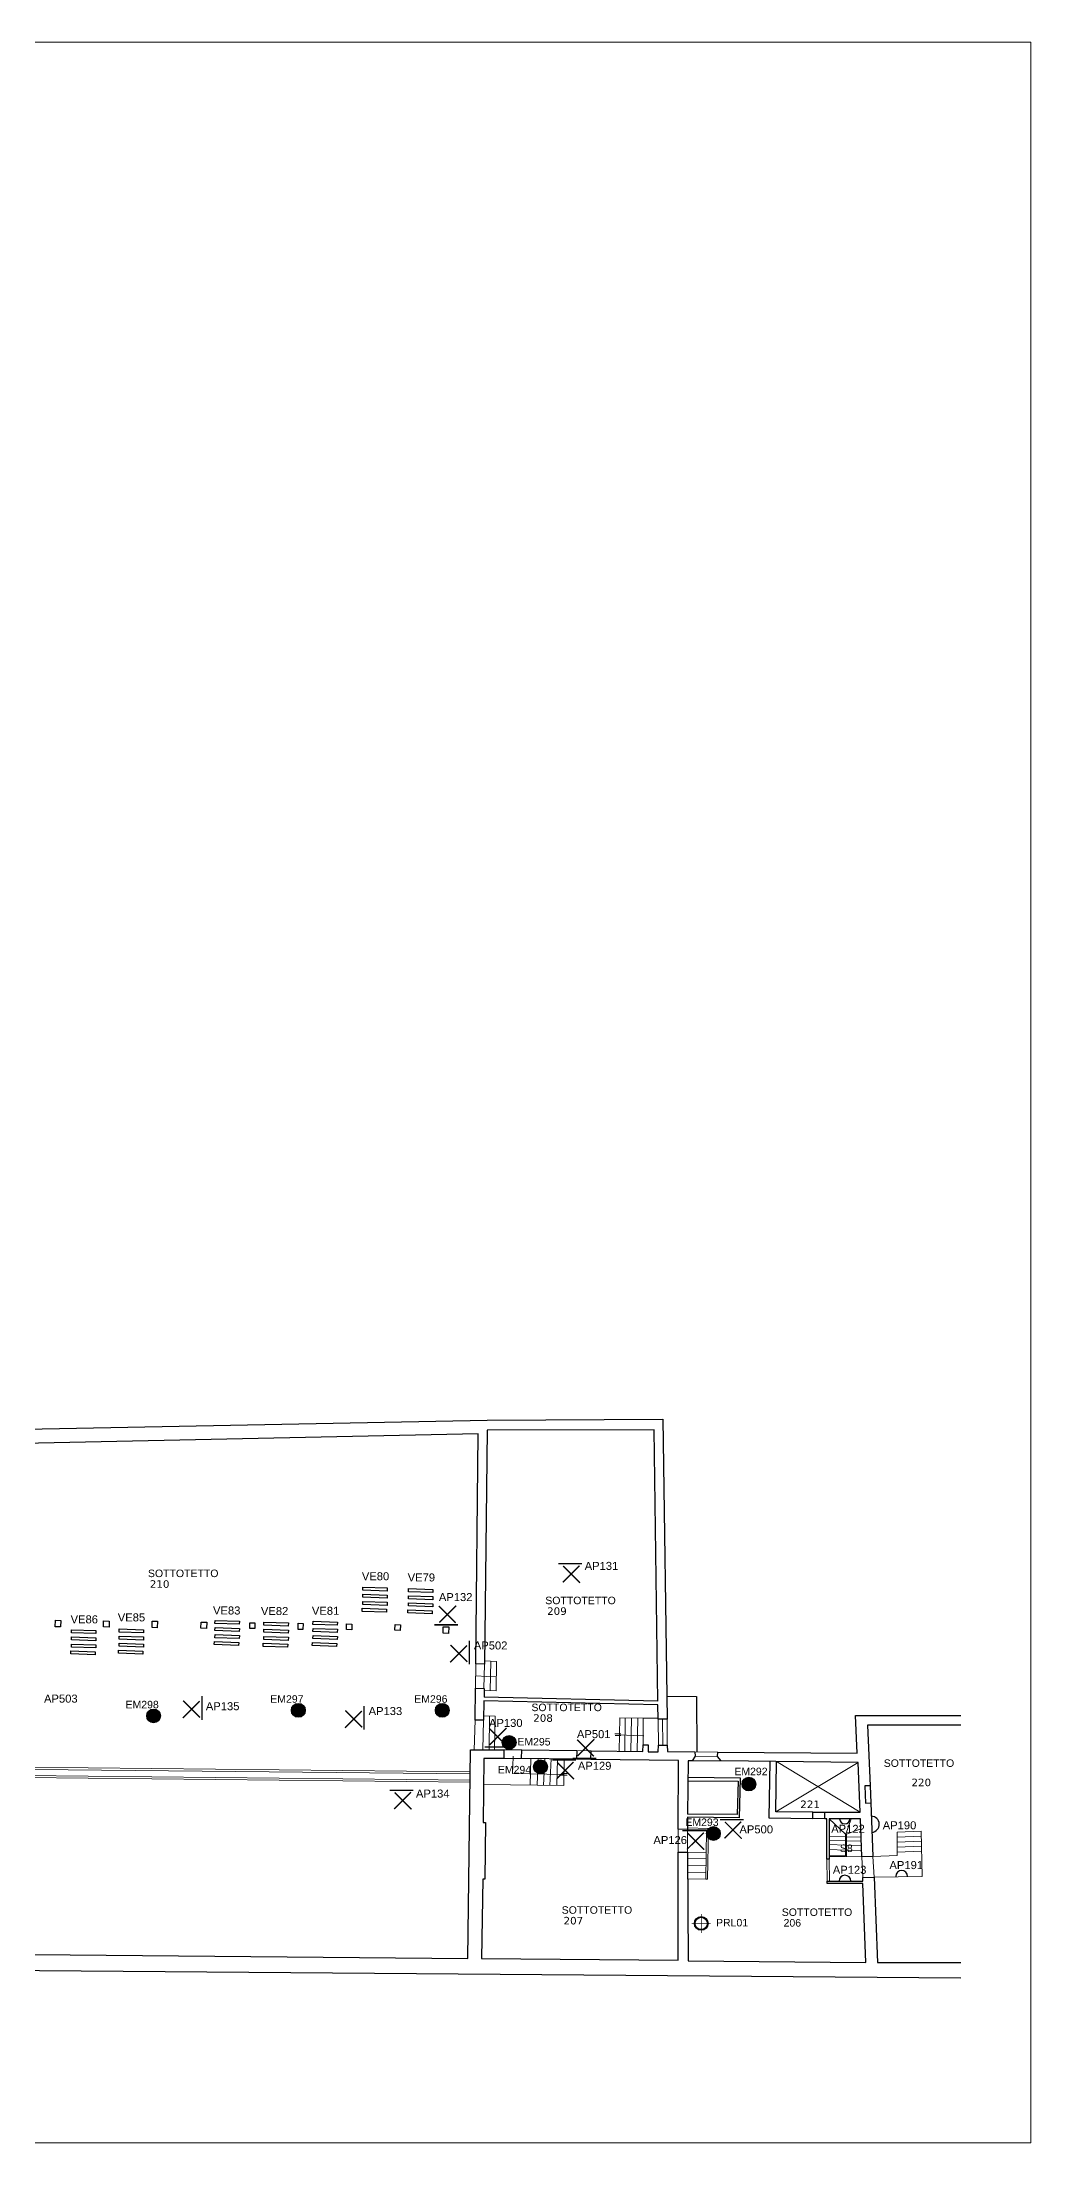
# Model space of a CAD drawing. Header units: metres. Extents: x -5474 to 6366, y -12497 to -4097.
# Drawn here: x 2414 to 6366, y -12497 to -4097 of the extents above; entities that cross this region are included whole.
import ezdxf
from ezdxf.enums import TextEntityAlignment as Align

# ---------------------------------------------------------------- set-up
doc = ezdxf.new("R2010")
doc.units = ezdxf.units.M
doc.header["$LTSCALE"] = 0.0125
for name, color, linetype in [('CODICE EMERGENZE', 190, 'Continuous'), ('CODICE LAMPADINE', 150, 'Continuous'), ('LAMPADE DI EMERGENZA', 3, 'Continuous')]:
    doc.layers.add(name, color=color, linetype=linetype)
for name, color, linetype, lineweight in [('LAMPADINE', 30, 'Continuous', 30), ('MURI', 7, 'Continuous', 9), ('VANI', 66, 'Continuous', 9)]:
    doc.layers.add(name, color=color, linetype=linetype, lineweight=lineweight)
doc.styles.add('ducale_200', font='ARIAL.TTF', dxfattribs={"height": 1})
doc.styles.get("Standard").update_dxf_attribs({"font": 'romans.shx'})

# ---------------------------------------------------------------- blocks, each defined once
blk = doc.blocks.new('re')
at = {"const_width": 0.3}
for points in [[(51.55, 419.05), (51.66, 413.81)], [(55.72, 418.12), (52.08, 414.34)], [(52.09, 417.95), (55.87, 414.31)]]:
    blk.add_lwpolyline(points, dxfattribs=at)
blk = doc.blocks.new('5ea4y')
h = blk.add_hatch(color=256)
edge = h.paths.add_edge_path(flags=16)
edge.add_arc((973, 697), 102, 0, 360)
edge = h.paths.add_edge_path()
edge.add_arc((973, 697), 112, 0, 360)
at = {"const_width": 10}
for points in [[(1130, 697), (815, 697)], [(973, 855), (973, 540)]]:
    blk.add_lwpolyline(points, dxfattribs=at)
for radius in [112, 102]:
    blk.add_circle((973, 697), radius)
at = {"color": 160, "insert": (996, 726), "char_height": 2, "width": 10.79, "attachment_point": 1, "style": 'ducale_200'}
blk.add_mtext('{\\H0.75x; }', dxfattribs=at)

msp = doc.modelspace()

# ---------------------------------------------------------------- hatches: boundary and pattern name
at = {"layer": 'LAMPADE DI EMERGENZA'}
for color, points in [(256, [(3410.9, -10767.5, 1), (3465.9, -10767.5, 1)]), (256, [(3986.2, -10767.5, 1), (4041.1, -10767.5, 1)]), (256, [(2832.5, -10789.7, 1), (2887.5, -10789.7, 1)]), (256, [(4253.3, -10895.6, 1), (4308.3, -10895.6, 1)]), (256, [(4378.7, -10993, 1), (4433.7, -10993, 1)]), (5, [(5211.6, -11062.2, 1), (5266.6, -11062.2, 1)]), (256, [(5069.8, -11260.1, 1), (5124.7, -11260.1, 1)])]:
    msp.add_hatch(color=color, dxfattribs=at).paths.add_polyline_path(points)

# ---------------------------------------------------------------- linework, layer by layer
for centre in [(3438.4, -10767.5), (4013.7, -10767.5), (2860, -10789.7), (4280.8, -10895.6), (4406.2, -10993), (5097.3, -11260.1)]:
    msp.add_circle(centre, 27.5, dxfattribs=at)
at = {"layer": 'LAMPADE DI EMERGENZA', "color": 5}
msp.add_circle((5239.1, -11062.2), 27.5, dxfattribs=at)
at = {"layer": 'LAMPADINE'}
for points in [[(3696, -10274.8), (3793.5, -10278.3), (3793.1, -10290.6), (3695.6, -10287)], [(3696, -10303.3), (3793.5, -10306.8), (3793.1, -10319.1), (3695.6, -10315.6)], [(3696, -10331.9), (3793.5, -10335.4), (3793.1, -10347.7), (3695.6, -10344.2)], [(3878.7, -10280.9), (3976.1, -10284.4), (3975.7, -10296.7), (3878.2, -10293.2)], [(3878.7, -10309.5), (3976.1, -10313), (3975.7, -10325.3), (3878.2, -10321.8)], [(3105.4, -10407.7), (3202.8, -10411.2), (3202.4, -10423.5), (3105, -10420)], [(3301.1, -10414.8), (3398.6, -10418.3), (3398.2, -10430.6), (3300.7, -10427)], [(3497.1, -10411.4), (3594.5, -10414.9), (3594.1, -10427.2), (3496.7, -10423.7)], [(3693.4, -10359.5), (3790.8, -10363.1), (3790.4, -10375.3), (3692.9, -10371.8)], [(3876, -10365.7), (3973.5, -10369.2), (3973, -10381.5), (3875.6, -10378)], [(3878.7, -10338), (3976.1, -10341.6), (3975.7, -10353.8), (3878.2, -10350.3)], [(2532.3, -10445.1), (2629.7, -10448.6), (2629.3, -10460.9), (2531.8, -10457.4)], [(2532.3, -10473.7), (2629.7, -10477.2), (2629.3, -10489.5), (2531.8, -10486)], [(2722.3, -10442.1), (2819.8, -10445.6), (2819.3, -10457.9), (2721.9, -10454.4)], [(2722.3, -10470.7), (2819.8, -10474.2), (2819.3, -10486.5), (2721.9, -10483)], [(2722.3, -10499.3), (2819.8, -10502.8), (2819.3, -10515.1), (2721.9, -10511.6)], [(3102.7, -10492.5), (3200.2, -10496), (3199.7, -10508.3), (3102.3, -10504.8)], [(3105.4, -10436.3), (3202.8, -10439.8), (3202.4, -10452.1), (3105, -10448.6)], [(3105.4, -10464.8), (3202.8, -10468.4), (3202.4, -10480.7), (3105, -10477.1)], [(3298.5, -10499.5), (3395.9, -10503.1), (3395.5, -10515.4), (3298, -10511.8)], [(3301.1, -10443.3), (3398.6, -10446.8), (3398.2, -10459.1), (3300.7, -10455.6)], [(3301.1, -10471.9), (3398.6, -10475.4), (3398.2, -10487.7), (3300.7, -10484.2)], [(3494.4, -10496.2), (3591.9, -10499.7), (3591.4, -10512), (3494, -10508.5)], [(3497.1, -10440), (3594.5, -10443.5), (3594.1, -10455.8), (3496.7, -10452.2)], [(3497.1, -10468.5), (3594.5, -10472.1), (3594.1, -10484.3), (3496.7, -10480.8)], [(2529.6, -10529.9), (2627.1, -10533.4), (2626.6, -10545.7), (2529.2, -10542.2)], [(2532.3, -10502.3), (2629.7, -10505.8), (2629.3, -10518.1), (2531.8, -10514.6)], [(2719.6, -10526.9), (2817.1, -10530.4), (2816.6, -10542.7), (2719.2, -10539.2)]]:
    msp.add_lwpolyline(points, close=True, dxfattribs=at)
for centre, radius, start, end in [((5622.3, -11201), 20.5, 179.8302, 359.8302), ((5727.2, -11223.2), 32.7, 276.72884, 87.96005), ((5849.5, -11431.4), 23.5, 0.17183, 180.17183), ((5623, -11450.4), 23.5, 0.17183, 180.17183)]:
    msp.add_arc(centre, radius, start, end, dxfattribs=at)
at = {"layer": 'MURI', "linetype": 'ByBlock', "lineweight": 30}
for p, q in [((4875.1, -10745.7), (4180.1, -10729)), ((4874.9, -10731.1), (4180.5, -10714.4)), ((5665.5, -10788.7), (6086.5, -10788.6)), ((5672.3, -10938.7), (5665.5, -10788.7)), ((6086.5, -10826.9), (5713, -10827.1)), ((5713, -10827.1), (5723.3, -11068.9)), ((4815.4, -10932.2), (4816.4, -10905.5)), ((4816.4, -10905.5), (4836.2, -10905.5)), ((4836.2, -10905.5), (4836.8, -10933)), ((4876.5, -10932.9), (4877.4, -10906.9)), ((4877.4, -10906.9), (4912.6, -10906.7)), ((4912.6, -10906.7), (4913.2, -10932.7)), ((4116.4, -11759.5), (4126.6, -10925.7)), ((4126.6, -10925.7), (4259.5, -10925.9)), ((4180.4, -10959.7), (4177.2, -11216.3)), ((4259.8, -10959.5), (4180.4, -10959.7)), ((4259.5, -10925.9), (4259.8, -10959.5)), ((4608, -10963.8), (4609.2, -10929.3)), ((4957.7, -10967.9), (4608, -10963.8)), ((4609.2, -10929.3), (4815.4, -10932.2)), ((4836.8, -10933), (4876.5, -10932.9)), ((4913.2, -10932.7), (5023.2, -10933.6)), ((4957, -11242.9), (4957.7, -10967.9)), ((4995.9, -10969.3), (4994.1, -11182.6)), ((5012.7, -10969.9), (4995.9, -10969.3)), ((5024.1, -10950.4), (5012.7, -10969.9)), ((5023.2, -10933.6), (5024.1, -10950.4)), ((5114.2, -10952.2), (5114.8, -10935.4)), ((5128.8, -10969.5), (5114.2, -10952.2)), ((5114.8, -10935.4), (5672.3, -10938.7)), ((5675.6, -10975.5), (5128.8, -10969.5)), ((5322.4, -10971.6), (5319.4, -11197.8)), ((5347.2, -11173.5), (5349.9, -10971.9)), ((5683.5, -11174.6), (5675.6, -10975.5)), ((5205, -11038.2), (4995.1, -11036.5)), ((4995.1, -11049), (5195.6, -11050.7)), ((5195.6, -11050.7), (5192.5, -11184.2)), ((5201.7, -11196.8), (5205, -11038.2)), ((5723.3, -11068.9), (5702.7, -11069.6)), ((5702.7, -11069.6), (5704.8, -11138.5)), ((5723.3, -11068.9), (5726.2, -11137.7)), ((5704.8, -11138.5), (5726.2, -11137.7)), ((5726.2, -11137.7), (5735, -11351.3)), ((4177.2, -11216.3), (4186.1, -11216.6)), ((4186.1, -11216.6), (4184.3, -11442.7)), ((4993.6, -11244.2), (4957, -11242.9)), ((4994, -11195.1), (4993.6, -11244.2)), ((5201.7, -11196.8), (4994, -11195.1)), ((5192.5, -11184.2), (4994.1, -11182.6)), ((5319.4, -11197.8), (5494, -11200.3)), ((5494.9, -11174.8), (5347.2, -11173.5)), ((5494, -11200.3), (5494.9, -11174.8)), ((5541.9, -11200.7), (5542.9, -11174.9)), ((5550.9, -11200.8), (5541.9, -11200.7)), ((5542.9, -11174.9), (5683.5, -11174.6)), ((5550.8, -11363), (5550.9, -11200.8)), ((5560, -11200.8), (5559.8, -11363)), ((5684.6, -11201.2), (5560, -11200.8)), ((5690.6, -11352.8), (5684.6, -11201.2)), ((4956.4, -11766.9), (4956.7, -11334.6)), ((4956.7, -11334.6), (4993.4, -11334.3)), ((4993.4, -11334.3), (4996.1, -11768.4)), ((5559.8, -11363), (5550.8, -11363)), ((5735, -11351.3), (5690.6, -11352.8)), ((4175.2, -11442.3), (4169.8, -11759.9)), ((4184.3, -11442.7), (4175.2, -11442.3)), ((5551.7, -11459.6), (5551.8, -11450.6)), ((5694.6, -11459.2), (5551.7, -11459.6)), ((5551.8, -11450.6), (5694.3, -11450.2)), ((5693.8, -11435.4), (5739.7, -11434)), ((5694.3, -11450.2), (5693.8, -11435.4)), ((5706.3, -11775.6), (5694.6, -11459.2)), ((5739.7, -11434), (5753.6, -11775.9)), ((1577.9, -11736.7), (4116.4, -11759.5)), ((4169.8, -11759.9), (4956.4, -11766.9)), ((6086.5, -11838.4), (1803.1, -11804.4)), ((4996.1, -11768.4), (5706.3, -11775.6)), ((5753.6, -11775.9), (6086.5, -11775.9))]:
    msp.add_line(p, q, dxfattribs=at)
at = {"layer": 'MURI', "color": 252}
for p, q in [((4549.8, -10963.1), (4608, -10963.8)), ((4551, -10928.5), (4609.2, -10929.3)), ((5347.2, -11173.5), (5675.6, -10975.5)), ((5349.9, -10971.9), (5683.5, -11174.6)), ((5831.3, -11348.2), (5831.4, -11254.5)), ((5831.4, -11254.5), (5927.6, -11250.6)), ((5931.5, -11431.2), (5927.6, -11250.6)), ((5831.3, -11334.6), (5929.4, -11330.6)), ((5831.4, -11274.6), (5928.1, -11270.6)), ((5831.4, -11294.6), (5928.5, -11290.6)), ((5831.4, -11314.6), (5928.9, -11310.6)), ((5735, -11351.3), (5831.3, -11348.2)), ((5739.7, -11434), (5931.5, -11431.2))]:
    msp.add_line(p, q, dxfattribs=at)
at = {"layer": 'MURI'}
msp.add_line((6366.3, -12497.3), (-5473.7, -12497.3), dxfattribs=at)
for points in [[(446.3, -4097.3), (6366.3, -4097.3)], [(6366.3, -4097.3), (6366.3, -12497.3)]]:
    msp.add_lwpolyline(points, dxfattribs=at)
at = {"layer": 'MURI', "linetype": 'ByBlock', "lineweight": 30}
for points in [[(156.1, -9685.4), (4192.5, -9608), (4895.2, -9603.1), (4912.5, -10802.8), (4875.8, -10803.4), (4875.8, -10803.4), (4875.1, -10745.7)], [(4874.9, -10731.1), (4860.3, -9645.8), (4192.5, -9647.7), (4181.8, -10582.4), (4148.2, -10581.2), (4156.9, -9661.7), (1582, -9717)], [(2467.7, -10407.5), (2489, -10408.2), (2488.1, -10434.2), (2466.7, -10433.4), (2467.7, -10407.5)], [(2660.1, -10409.8), (2683, -10410.7), (2682.1, -10435.1), (2659.2, -10434.2), (2660.1, -10409.8)], [(2854.1, -10410.7), (2875.5, -10411.5), (2874.5, -10437.4), (2854.7, -10436.7), (2854.1, -10410.7)], [(3049.5, -10414.7), (3072.4, -10415.5), (3071.5, -10440), (3048.7, -10439.1), (3049.5, -10414.7)], [(3245, -10417.2), (3264.9, -10417.9), (3264, -10440.8), (3244.2, -10440.1), (3245, -10417.2)], [(3437.4, -10419.5), (3457.3, -10420.3), (3456.4, -10444.7), (3438.1, -10444), (3437.4, -10419.5)], [(3631.4, -10422), (3652.8, -10422.7), (3651.9, -10445.6), (3630.6, -10444.8), (3631.4, -10422)], [(3825.3, -10424.4), (3846.7, -10425.1), (3845.9, -10448), (3824.5, -10447.3), (3825.3, -10424.4)], [(4017.2, -10433.3), (4040, -10434.1), (4039.1, -10460.1), (4017.7, -10459.3), (4017.2, -10433.3)], [(4178.2, -10806.8), (4178.2, -10806.8), (4144.6, -10807.2), (4146.2, -10678.9), (4181.3, -10680.1), (4180.5, -10714.4)], [(4180.1, -10729), (4178.2, -10806.8)], [(4911.2, -10710.8), (5029.1, -10712.7), (5031.2, -10933.7)], [(5541.9, -11200.7), (5494, -11200.3)], [(5494.9, -11174.8), (5542.9, -11174.9)]]:
    msp.add_lwpolyline(points, dxfattribs=at)
at = {"layer": 'MURI', "color": 252}
for points in [[(4148.2, -10581.2), (4146.2, -10678.9)], [(4181.8, -10582.4), (4180.3, -10680.1)], [(4181.9, -10569.7), (4231, -10571.9), (4229.3, -10690), (4181.1, -10688.8)], [(4207.1, -10570.8), (4204.4, -10689.4)], [(4149.1, -10630.1), (4190.2, -10631.6), (4230.1, -10633)], [(4144.6, -10807.2), (4141.7, -10925.7)], [(4178.2, -10806.8), (4175.5, -10925.8)], [(4178.7, -10789.4), (4225.4, -10790.7), (4222.1, -10925.8)], [(4202.5, -10790.4), (4200.7, -10925.8)], [(4816.4, -10905.5), (4816.4, -10798.3), (4816.4, -10798.3), (4722.9, -10797), (4721.1, -10930.9)], [(4745, -10797.3), (4742.9, -10931.2)], [(4770.2, -10797.6), (4767.7, -10931.5)], [(4795.4, -10797.9), (4792.5, -10931.9)], [(4816.4, -10798.3), (4875.8, -10799)], [(4875.8, -10803.4), (4877.4, -10908.5)], [(4894.2, -10803.1), (4895, -10906.8)], [(4912.5, -10802.8), (4912.6, -10906.7)], [(4727.6, -10861.7), (4703.9, -10861.7)], [(4727.2, -10868.5), (4704.1, -10868.5)], [(4818.9, -10869.2), (4777.7, -10867.7), (4722, -10865.7)], [(1579.7, -10986.6), (4125.5, -11013.2)], [(1579.8, -10995.7), (4125.4, -11020.9)], [(4179.1, -11063.6), (4498.8, -11068.2), (4501.1, -10962.5)], [(4259.5, -10925.9), (4331.3, -10925.4)], [(4330.1, -10960.5), (4259.8, -10959.5)], [(4296.5, -10950.2), (4295, -10991.3), (4294, -11020.1), (4499.8, -11023.6)], [(4365.2, -11066.3), (4368.2, -10961)], [(4393.5, -11066.7), (4397.3, -10961.3)], [(4418.7, -11067.1), (4423.2, -10961.6)], [(4443.9, -11067.4), (4448.4, -10961.9)], [(4471.3, -11067.8), (4474.4, -10962.2)], [(5012.7, -10969.9), (5128.8, -10969.5)], [(5023.2, -10933.6), (5114.8, -10935.4)], [(5114.2, -10952.2), (5024.1, -10950.4)], [(1579.9, -11020.7), (4125.1, -11047.3)], [(1580, -11028.3), (4125, -11054.5)], [(4489.2, -11026.2), (4512.9, -11026.2)], [(4489.6, -11019.5), (4512.7, -11019.5)], [(4957, -11242.9), (4956.7, -11334.6)], [(4993.4, -11334.3), (4993.6, -11244.2)], [(4993.7, -11237.2), (5077, -11239.6), (5073.5, -11442.7), (5067.4, -11442.4), (5069.2, -11245.4), (4993.6, -11244.2)], [(5625.2, -11262.1), (5560, -11200.8)], [(5627, -11262.1), (5648.2, -11201.1)], [(5628.8, -11262.1), (5686.2, -11241.6)], [(4993.4, -11334.3), (5068.4, -11335.5)], [(5559.8, -11352.7), (5628.7, -11352.1), (5628.8, -11262.1), (5625.2, -11262.1), (5625.1, -11348.6), (5559.7, -11349.1)], [(5625.1, -11306.6), (5559.8, -11304.3)], [(5625.1, -11326.3), (5559.8, -11324.5)], [(5625.1, -11289.5), (5559.9, -11288.2)], [(5625.4, -11273.4), (5560.2, -11272.1)], [(5628.7, -11289.8), (5688.2, -11290.8)], [(5628.7, -11307.1), (5688.9, -11309)], [(5628.7, -11327), (5689.7, -11329.2)], [(5629, -11273.6), (5688.5, -11274.7)], [(4993.6, -11360.3), (5068.2, -11360.7)], [(4993.8, -11388.6), (5067.9, -11388.2)], [(4993.9, -11416.9), (5067.7, -11416.5)], [(5550.8, -11363), (5551.8, -11450.6)], [(5559.8, -11363), (5560.8, -11450.6)], [(5628.7, -11352.1), (5690.6, -11352.8)], [(5690.6, -11352.8), (5693.8, -11435.4)], [(5739.7, -11434), (5735, -11351.3)], [(5067.4, -11442.4), (4994.1, -11440.6)]]:
    msp.add_lwpolyline(points, dxfattribs=at)
at = {"layer": 'MURI', "linetype": 'ByBlock', "lineweight": 30}
msp.add_lwpolyline([(4331.3, -10925.4), (4551, -10928.5), (4549.8, -10963.1), (4330.1, -10960.5)], close=True, dxfattribs=at)

# ---------------------------------------------------------------- block references
at = {"layer": 'LAMPADINE', "zscale": 18.06767120358864}
for p, xscale, yscale, rotation in [((12029.8, -9111.3), -18.06767120358859, 18.06767120358836, 91.04676835107394), ((11532.4, -11512.5), 18.06767120358923, 18.06767120358836, 88.82196911851887), ((5191.4, -18041.3), -18.06767120356768, 18.06767120359291, 1.046768351075142), ((4122.8, -18263.8), -18.06767120356768, 18.06767120359291, 1.046768351075142), ((4770.9, -18303.4), -18.06767120356768, 18.06767120359291, 1.046768351075142), ((11735.9, -11984.1), 18.06767120358859, 18.06767120358836, 88.95323164892609), ((12087.3, -12029), 18.06767120358859, 18.06767120358836, 88.95323164892609), ((12006, -9896.6), -18.06767120358859, 18.06767120358836, 91.04676835107394), ((11356.4, -10017.2), -18.06767120358859, 18.06767120358836, 91.04676835107394), ((12526.4, -10178.9), -18.06767120358859, 18.06767120358836, 91.04676835107394), ((12676.3, -10134.9), -18.06767120358859, 18.06767120358836, 91.04676835107394)]:
    msp.add_blockref('re', p, dxfattribs=dict(at, xscale=xscale, yscale=yscale, rotation=rotation))
at = {"layer": 'LAMPADINE', "xscale": 0.2418450556288008, "yscale": 0.2418450556442622, "zscale": 0.2418450556441215}
msp.add_blockref('5ea4y', (4813.3, -11788.1), dxfattribs=at)

# ---------------------------------------------------------------- texts
at = {"layer": 'CODICE EMERGENZE', "style": 'ducale_200'}
for s, p in [('EM298', (2747.9, -10759.5)), ('EM297', (3326.3, -10737.2)), ('EM296', (3901.6, -10737.2)), ('EM295', (4313.7, -10907.9)), ('EM294', (4235.9, -11019.5)), ('EM292', (5180.9, -11026.9)), ('EM293', (4985.2, -11229.9))]:
    msp.add_text(s, height=30, dxfattribs=at).set_placement(p)
at = {"layer": 'CODICE LAMPADINE', "width": 1534, "attachment_point": 1, "line_spacing_factor": 0.75, "style": 'ducale_200'}
for s, insert, char_height in [('VE80', (3692.3, -10215.4), 32), ('VE79', (3875.5, -10220.1), 32), ('AP131', (4582.8, -10174), 32), ('AP132', (4000.1, -10298.7), 32), ('VE86 ', (2528.3, -10387.7), 32), ('VE85', (2716.8, -10380), 32), ('VE83', (3097.5, -10352.3), 32), ('VE82 ', (3288.9, -10354.5), 32), ('VE81', (3492.6, -10353.5), 32), ('AP502', (4139.8, -10492.2), 32), ('AP503', (2422.1, -10704.7), 32), ('AP135', (3068.8, -10735), 32), ('AP133', (3719.3, -10754.3), 32), ('AP130', (4200.4, -10801.8), 32), ('AP501', (4551.8, -10846.7), 32), ('AP129', (4555.5, -10973.2), 32), ('AP134', (3908.6, -11084.3), 32), ('AP500', (5201.3, -11227.4), 32), ('AP122', (5568, -11225.2), 32), ('AP190', (5773.9, -11211.1), 32), ('AP126', (4857.5, -11270), 32), ('AP123', (5574.4, -11389.1), 32), ('AP191', (5800.8, -11370.1), 32), ('PRL01', (5107.8, -11601.4), 30)]:
    msp.add_mtext(s, dxfattribs=dict(at, insert=insert, char_height=char_height))
at = {"layer": 'MURI', "linetype": 'ByBlock', "lineweight": 30, "style": 'ducale_200'}
for p in [(2978.3, -10234.8), (4566.2, -10343.1), (4510.7, -10770.8), (5918.8, -10993.6), (4631.8, -11580.8), (5511.3, -11589.5)]:
    msp.add_text('SOTTOTETTO', height=30, dxfattribs=at).set_placement(p, align=Align.CENTER)
at = {"layer": 'VANI', "linetype": 'Continuous', "char_height": 30, "width": 2778.7, "attachment_point": 1}
for s, insert in [('{\\fVerdana|b0|i0|c0|p34;210}', (2844.8, -10247.5)), ('{\\fVerdana|b0|i0|c0|p34;209}', (4432.6, -10355.8)), ('{\\fVerdana|b0|i0|c0|p34;208}', (4377.1, -10783.4)), ('{\\fVerdana|b0|i0|c0|p34;220}', (5888.7, -11040.7)), ('{\\fVerdana|b0|i0|c0|p34;221}', (5444.5, -11128.2)), ('{\\fVerdana|b0|i0|c0|p34;207}', (4498.3, -11593.4)), ('{\\fArial|b0|i0|c0|p34;206}', (5377.7, -11602.1))]:
    msp.add_mtext(s, dxfattribs=dict(at, insert=insert))
at = {"layer": 'VANI', "color": 161, "linetype": 'Continuous', "insert": (5602.8, -11304.1), "char_height": 30, "width": 2778.72, "attachment_point": 1}
msp.add_mtext('{\\fArial|b0|i0|c0|p34;S8}', dxfattribs=at)

doc.saveas('drawing.dxf')
